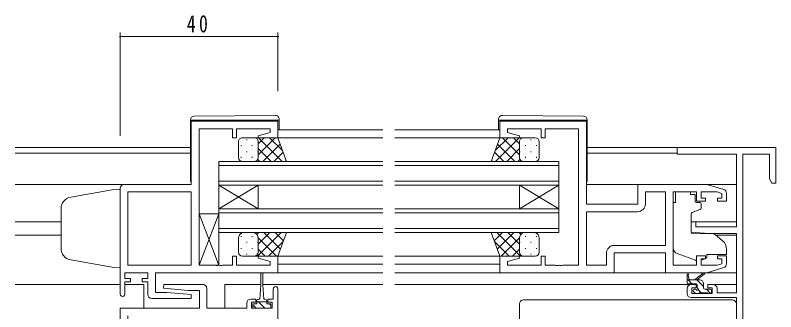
# Model space of a CAD drawing. Units: millimetres, scale not verified. Extents: x -567 to 567, y -403 to 403.
# Drawn here: x 244.4 to 437.3, y 84.9 to 160.1 of the extents above; entities that cross this region are included whole.
import ezdxf

# ---------------------------------------------------------------- set-up
doc = ezdxf.new("R2010")
doc.units = ezdxf.units.MM
doc.header["$LTSCALE"] = 2
for name, color, linetype, lineweight in [('0-3_YKK_11', 7, 'Continuous', 18), ('0-4_YKK_12', 2, 'Continuous', 18), ('0-6_YKK_13', 4, 'Continuous', 18), ('0-7_YKK_D', 6, 'Continuous', 18)]:
    doc.layers.add(name, color=color, linetype=linetype, lineweight=lineweight)
doc.styles.add('ＭＳ ゴシック', font='')
doc.styles.get('ＭＳ ゴシック').set_extended_font_data('MS Gothic')

msp = doc.modelspace()

# ---------------------------------------------------------------- linework, layer by layer
at = {"layer": '0-3_YKK_11'}
for p, q in [((289.024, 133.248), (311.024, 133.248)), ((289.024, 117.248), (289.024, 133.248)), ((311.024, 133.248), (311.024, 129.048)), ((367.274, 133.248), (389.274, 133.248)), ((389.274, 133.248), (389.274, 112.248)), ((299.524, 131.318), (291.024, 131.318)), ((291.024, 131.318), (291.024, 96.778)), ((377.774, 131.318), (369.204, 131.318)), ((387.274, 96.778), (387.274, 131.318)), ((311.024, 129.048), (306.064, 129.048)), ((412.274, 126.548), (437.274, 126.548)), ((412.274, 124.918), (412.274, 126.548)), ((437.274, 126.548), (437.274, 117.548)), ((427.274, 124.918), (412.274, 124.918)), ((427.274, 106.448), (427.274, 124.918)), ((435.644, 124.918), (428.904, 124.918)), ((428.904, 124.918), (428.904, 58.178)), ((271.024, 89.448), (271.024, 116.248)), ((272.024, 117.248), (289.024, 117.248)), ((402.274, 112.248), (402.274, 117.248)), ((402.274, 117.248), (419.774, 117.248)), ((419.774, 117.248), (424.061, 115.962)), ((272.954, 96.778), (272.954, 115.318)), ((272.954, 115.318), (289.024, 115.318)), ((289.024, 115.318), (289.024, 96.778)), ((289.024, 115.318), (289.024, 96.778)), ((409.344, 115.318), (409.344, 101.778)), ((409.344, 115.318), (409.344, 101.778)), ((411.274, 115.318), (411.274, 96.778)), ((422.379, 115.318), (418.374, 115.318)), ((389.274, 112.248), (402.274, 112.248)), ((389.274, 96.778), (389.274, 110.318)), ((389.274, 110.318), (402.204, 110.318)), ((416.974, 106.448), (427.274, 106.448)), ((427.274, 104.748), (420.274, 104.748)), ((427.274, 89.748), (427.274, 104.748)), ((409.344, 101.778), (396.344, 101.778)), ((306.064, 99.048), (311.024, 99.048)), ((311.024, 99.048), (311.024, 94.848)), ((396.274, 99.848), (396.274, 94.848)), ((409.274, 99.848), (396.274, 99.848)), ((409.274, 94.848), (409.274, 99.848)), ((289.024, 96.778), (272.954, 96.778)), ((369.204, 96.778), (377.774, 96.778)), ((418.374, 96.778), (422.379, 96.778)), ((278.024, 94.848), (272.224, 94.848)), ((272.224, 94.848), (272.224, 93.348)), ((278.024, 93.348), (278.024, 94.848)), ((279.954, 94.848), (279.954, 89.848)), ((311.024, 94.848), (279.954, 94.848)), ((396.274, 94.848), (367.274, 94.848)), ((419.774, 94.848), (409.274, 94.848)), ((424.061, 96.134), (419.774, 94.848)), ((276.624, 92.548), (276.624, 93.348)), ((276.624, 93.348), (278.024, 93.348)), ((278.024, 92.548), (276.624, 92.548)), ((278.024, 89.348), (278.024, 92.548)), ((282.004, 90.892), (282.046, 91.848)), ((288.217, 90.348), (282.004, 90.892)), ((282.046, 91.848), (292.024, 91.848)), ((293.024, 90.848), (293.024, 85.848)), ((311.024, 90.748), (311.024, 5.848)), ((414.774, 89.548), (414.774, 90.848)), ((420.074, 91.048), (420.074, 91.848)), ((420.074, 91.848), (421.374, 91.848)), ((421.174, 91.048), (420.074, 91.048)), ((421.174, 89.548), (421.174, 91.048)), ((279.954, 89.848), (282.831, 89.848)), ((282.831, 89.848), (289.044, 89.305)), ((289.044, 89.305), (289.002, 88.348)), ((415.974, 89.548), (421.174, 89.548)), ((289.002, 88.348), (279.024, 88.348)), ((303.124, 85.848), (303.124, 87.148)), ((427.274, 88.548), (415.774, 88.548)), ((427.274, 58.178), (427.274, 88.548)), ((271.024, 85.848), (291.094, 85.848)), ((293.024, 85.848), (303.124, 85.848))]:
    msp.add_line(p, q, dxfattribs=at)
for points in [[(369.204, 131.318), (369.204, 130.401), (372.303, 129.571), (372.235, 129.048), (367.274, 129.048), (367.274, 133.248)], [(306.064, 129.048), (305.995, 129.571), (309.094, 130.401), (309.094, 131.318), (300.524, 131.318), (300.524, 129.048), (299.524, 129.048), (299.524, 131.318)], [(387.274, 131.318), (378.774, 131.318), (378.774, 129.048), (377.774, 129.048), (377.774, 131.318)], [(437.274, 117.548), (436.274, 117.548), (435.644, 118.639), (435.644, 124.918)], [(404.204, 112.318), (404.204, 115.318), (409.344, 115.318)], [(418.374, 115.318), (418.374, 113.748), (419.474, 113.748), (419.474, 112.948), (417.174, 112.948), (417.174, 115.318), (411.274, 115.318)], [(424.774, 115.004), (424.774, 112.948), (422.474, 112.948), (422.474, 113.748), (423.574, 113.748), (423.574, 114.96), (422.379, 115.318)], [(420.274, 104.748), (415.774, 105.142), (415.774, 107.748), (416.974, 107.748), (416.974, 106.448)], [(299.524, 96.778), (299.524, 99.048), (300.524, 99.048), (300.524, 96.778), (309.094, 96.778), (309.094, 97.695), (305.995, 98.526), (306.064, 99.048)], [(367.274, 94.848), (367.274, 99.048), (372.235, 99.048), (372.303, 98.526), (369.204, 97.695), (369.204, 96.778)], [(377.774, 96.778), (377.774, 99.048), (378.774, 99.048), (378.774, 96.778), (381.316, 96.778), (381.499, 96.658), (382.049, 96.658), (382.232, 96.778), (382.316, 96.778), (382.499, 96.658), (383.049, 96.658), (383.232, 96.778), (387.274, 96.778)], [(394.344, 99.778), (394.344, 96.778), (389.274, 96.778)], [(411.274, 96.778), (417.174, 96.778), (417.174, 99.148), (419.474, 99.148), (419.474, 98.348), (418.374, 98.348), (418.374, 96.778)], [(422.379, 96.778), (423.574, 97.137), (423.574, 98.348), (422.474, 98.348), (422.474, 99.148), (424.774, 99.148), (424.774, 97.092)], [(291.024, 96.778), (295.066, 96.778), (295.249, 96.658), (295.799, 96.658), (295.982, 96.778), (296.066, 96.778), (296.249, 96.658), (296.799, 96.658), (296.982, 96.778), (299.524, 96.778)], [(272.224, 93.348), (273.624, 93.348), (273.624, 92.548), (272.224, 92.548), (272.224, 89.448)], [(304.124, 88.148), (305.424, 88.148), (305.424, 87.348), (304.324, 87.348), (304.324, 85.848), (309.524, 85.848), (309.524, 87.348), (308.424, 87.348), (308.424, 88.148), (309.824, 88.148), (309.824, 90.748)], [(415.774, 91.848), (417.074, 91.848), (417.074, 91.048), (415.974, 91.048), (415.974, 89.548)], [(422.374, 90.848), (422.374, 89.748), (427.274, 89.748)], [(291.094, 85.848), (291.094, 90.348), (288.217, 90.348)], [(272.954, 83.918), (272.954, 83.001), (276.053, 82.171), (275.985, 81.648), (271.024, 81.648), (271.024, 85.848)]]:
    msp.add_lwpolyline(points, dxfattribs=at)
for centre, radius, start, end in [((272.024, 116.248), 1, 90.00001, 179.99999), ((423.774, 115.004), 1, 359.99996, 73.30074), ((402.204, 112.318), 2, 270.00001, 359.99999), ((396.344, 99.778), 2, 90.00001, 179.99999), ((423.774, 97.092), 1, 286.69926, 0.00004), ((292.024, 90.848), 1, 0.00001, 89.99999), ((310.424, 90.748), 0.6, 359.99999, 180.00001), ((415.774, 90.848), 1, 90.00001, 179.99999), ((421.374, 90.848), 1, 0.00001, 89.99999), ((271.624, 89.448), 0.6, 179.99999, 0.00001), ((279.024, 89.348), 1, 180.00001, 269.99999), ((415.774, 89.548), 1, 180.00001, 269.99999), ((304.124, 87.148), 1, 90.00001, 179.99999)]:
    msp.add_arc(centre, radius, start, end, dxfattribs=at)
at = {"layer": '0-4_YKK_12'}
for p, q in [((337.649, 131.049), (311.024, 131.048)), ((367.274, 131.049), (340.649, 131.049)), ((337.649, 129.048), (311.024, 129.048)), ((368.363, 129.048), (340.649, 129.048)), ((288.824, 126.548), (244.399, 126.548)), ((412.574, 126.548), (389.474, 126.548)), ((288.824, 125.148), (244.399, 125.148)), ((412.274, 125.148), (389.474, 125.148)), ((296.024, 123.048), (296.024, 117.048)), ((337.649, 123.048), (296.024, 123.048)), ((296.024, 122.048), (337.649, 122.048)), ((382.274, 123.048), (340.649, 123.048)), ((340.649, 122.048), (382.274, 122.048)), ((382.274, 117.048), (382.274, 123.048)), ((337.649, 118.048), (296.024, 118.048)), ((382.274, 118.048), (340.649, 118.048)), ((272.024, 117.248), (244.399, 117.248)), ((296.024, 117.048), (306.024, 111.048)), ((296.024, 117.048), (337.649, 117.048)), ((306.024, 117.048), (306.024, 111.048)), ((340.649, 117.048), (382.274, 117.048)), ((372.274, 117.048), (372.274, 111.048)), ((382.274, 111.048), (372.274, 117.048)), ((382.274, 117.048), (372.274, 111.048)), ((382.274, 117.048), (382.274, 111.048)), ((402.774, 117.248), (389.274, 117.248)), ((427.274, 117.248), (419.701, 117.248)), ((296.024, 111.048), (296.024, 105.048)), ((337.649, 111.048), (296.024, 111.048)), ((296.024, 110.048), (337.649, 110.048)), ((382.274, 111.048), (340.649, 111.048)), ((340.649, 110.048), (382.274, 110.048)), ((382.274, 105.048), (382.274, 111.048)), ((256.024, 107.748), (244.399, 107.748)), ((427.274, 107.748), (415.774, 107.748)), ((256.024, 104.348), (244.399, 104.348)), ((337.649, 106.048), (296.024, 106.048)), ((296.024, 105.048), (337.649, 105.048)), ((382.274, 106.048), (340.649, 106.048)), ((340.649, 105.048), (382.274, 105.048)), ((427.274, 104.348), (422.151, 104.348)), ((311.024, 99.049), (337.649, 99.049)), ((367.774, 99.048), (340.649, 99.049)), ((311.024, 97.049), (337.649, 97.049)), ((367.274, 97.048), (340.649, 97.049)), ((310.524, 94.848), (337.649, 94.848)), ((367.774, 94.848), (340.649, 94.848)), ((271.024, 91.848), (244.399, 91.848)), ((277.024, 91.848), (272.224, 91.848)), ((277.024, 91.848), (277.024, 85.848)), ((297.524, 91.848), (297.524, 85.848)), ((306.674, 91.848), (297.524, 91.848)), ((337.649, 91.848), (307.174, 91.848)), ((415.774, 91.848), (340.649, 91.848)), ((427.274, 91.848), (421.374, 91.848))]:
    msp.add_line(p, q, dxfattribs=at)
msp.add_lwpolyline([(296.024, 117.048), (296.024, 111.048), (306.024, 117.048)], dxfattribs=at)
at = {"layer": '0-6_YKK_13'}
for p, q in [((288.824, 133.557), (288.824, 133.548)), ((288.824, 133.548), (288.824, 133.248)), ((288.824, 133.548), (289.32, 133.548)), ((288.824, 118.248), (288.824, 133.248)), ((289.32, 133.548), (310.82, 133.548)), ((310.315, 134.736), (289.815, 134.557)), ((310.82, 133.548), (311.324, 133.548)), ((311.324, 133.548), (311.324, 133.736)), ((311.324, 133.248), (311.324, 133.548)), ((311.324, 133.248), (311.324, 131.048)), ((366.974, 133.548), (366.974, 133.736)), ((366.974, 133.248), (366.974, 133.548)), ((367.478, 133.548), (366.974, 133.548)), ((366.974, 133.248), (366.974, 131.048)), ((388.978, 133.548), (367.478, 133.548)), ((367.983, 134.736), (388.483, 134.557)), ((389.474, 133.548), (388.978, 133.548)), ((389.474, 133.557), (389.474, 133.548)), ((389.474, 133.548), (389.474, 133.248)), ((389.474, 118.248), (389.474, 133.248)), ((301.024, 124.048), (301.024, 128.048)), ((302.024, 129.048), (305.024, 129.048)), ((303.104, 128.628), (303.104, 128.428)), ((311.024, 129.048), (305.024, 129.048)), ((306.024, 127.555), (307.517, 129.048)), ((306.024, 124.727), (310.345, 129.048)), ((306.024, 128.048), (306.024, 124.048)), ((306.024, 128.048), (306.024, 124.448)), ((312.097, 123.048), (306.097, 129.048)), ((307.174, 123.048), (311.59, 127.464)), ((312.19, 125.784), (308.925, 129.048)), ((313.167, 123.048), (311.024, 129.048)), ((365.131, 123.048), (367.274, 129.048)), ((366.108, 125.784), (369.373, 129.048)), ((366.201, 123.048), (372.201, 129.048)), ((371.124, 123.048), (366.708, 127.464)), ((367.274, 129.048), (373.274, 129.048)), ((372.274, 124.727), (367.953, 129.048)), ((372.274, 127.555), (370.781, 129.048)), ((372.274, 128.048), (372.274, 124.048)), ((376.274, 129.048), (373.274, 129.048)), ((375.194, 128.628), (375.194, 128.428)), ((377.274, 124.048), (377.274, 128.048)), ((301.689, 127.213), (301.689, 127.013)), ((303.104, 125.598), (303.104, 125.398)), ((304.519, 127.213), (304.519, 127.013)), ((305.934, 125.598), (305.934, 125.398)), ((309.269, 123.048), (306.024, 126.293)), ((310.002, 123.048), (312.334, 125.38)), ((368.296, 123.048), (365.964, 125.38)), ((369.029, 123.048), (372.274, 126.293)), ((372.364, 125.598), (372.364, 125.398)), ((373.779, 127.213), (373.779, 127.013)), ((375.194, 125.598), (375.194, 125.398)), ((376.609, 127.213), (376.609, 127.013)), ((301.689, 124.183), (301.689, 123.983)), ((304.519, 124.183), (304.519, 123.983)), ((306.44, 123.048), (305.908, 123.581)), ((371.858, 123.048), (372.39, 123.581)), ((373.779, 124.183), (373.779, 123.983)), ((376.609, 124.183), (376.609, 123.983)), ((305.024, 123.048), (302.024, 123.048)), ((305.024, 123.048), (313.167, 123.048)), ((312.831, 123.048), (313.078, 123.296)), ((373.274, 123.048), (365.131, 123.048)), ((365.468, 123.048), (365.22, 123.296)), ((373.274, 123.048), (376.274, 123.048)), ((269.024, 115.878), (258.503, 114.023)), ((271.024, 115.948), (269.024, 115.878)), ((271.024, 115.948), (271.024, 96.148)), ((411.874, 115.318), (411.874, 114.648)), ((415.674, 115.318), (411.874, 115.318)), ((411.874, 113.648), (411.874, 114.648)), ((415.674, 115.318), (415.674, 114.648)), ((415.674, 114.648), (416.844, 114.648)), ((416.844, 113.648), (416.844, 114.648)), ((411.874, 112.648), (411.274, 112.648)), ((411.274, 101.093), (411.274, 112.648)), ((411.874, 112.648), (411.874, 113.648)), ((416.844, 113.648), (416.844, 112.948)), ((417.144, 112.648), (418.074, 112.648)), ((418.374, 112.348), (418.374, 111.298)), ((256.024, 111.069), (256.024, 100.892)), ((418.045, 110.829), (416.045, 110.1)), ((291.024, 96.778), (291.024, 109.778)), ((296.024, 109.778), (291.024, 96.778)), ((296.024, 96.778), (291.024, 109.778)), ((291.024, 109.778), (296.024, 109.778)), ((296.024, 109.778), (296.024, 96.778)), ((415.774, 109.652), (415.774, 105.046)), ((305.024, 105.048), (302.024, 105.048)), ((305.024, 105.048), (313.167, 105.048)), ((305.678, 104.582), (306.144, 105.048)), ((305.801, 99.048), (311.801, 105.048)), ((306.024, 102.1), (308.973, 105.048)), ((311.668, 100.85), (307.47, 105.048)), ((312.412, 102.934), (310.298, 105.048)), ((313.167, 105.048), (311.024, 99.048)), ((313.156, 105.019), (313.126, 105.048)), ((365.131, 105.048), (367.274, 99.048)), ((373.274, 105.048), (365.131, 105.048)), ((365.142, 105.018), (365.172, 105.048)), ((365.886, 102.934), (368, 105.048)), ((372.497, 99.048), (366.497, 105.048)), ((366.63, 100.85), (370.828, 105.048)), ((372.274, 102.1), (369.325, 105.048)), ((372.62, 104.582), (372.154, 105.048)), ((373.274, 105.048), (376.274, 105.048)), ((415.991, 104.746), (421.377, 104.699)), ((422.011, 104.465), (423.702, 103.046)), ((301.024, 103.548), (301.024, 100.048)), ((301.689, 103.913), (301.689, 104.113)), ((303.104, 102.498), (303.104, 102.698)), ((304.519, 103.913), (304.519, 104.113)), ((305.934, 102.498), (305.934, 102.698)), ((310.641, 99.048), (306.024, 103.665)), ((306.024, 100.048), (306.024, 103.548)), ((306.024, 100.048), (306.024, 103.148)), ((308.63, 99.048), (312.354, 102.773)), ((369.669, 99.048), (365.944, 102.773)), ((367.657, 99.048), (372.274, 103.665)), ((372.274, 100.048), (372.274, 103.548)), ((372.364, 102.498), (372.364, 102.698)), ((373.779, 103.913), (373.779, 104.113)), ((375.194, 102.498), (375.194, 102.698)), ((376.609, 103.913), (376.609, 104.113)), ((377.274, 103.548), (377.274, 100.048)), ((301.689, 100.883), (301.689, 101.083)), ((304.519, 100.883), (304.519, 101.083)), ((307.813, 99.048), (306.024, 100.837)), ((370.485, 99.048), (372.274, 100.837)), ((373.779, 100.883), (373.779, 101.083)), ((376.609, 100.883), (376.609, 101.083)), ((424.774, 100.748), (424.774, 99.448)), ((302.024, 99.048), (305.024, 99.048)), ((303.104, 99.468), (303.104, 99.668)), ((311.024, 99.048), (305.024, 99.048)), ((305.934, 99.634), (305.934, 99.668)), ((367.274, 99.048), (373.274, 99.048)), ((372.364, 99.634), (372.364, 99.668)), ((376.274, 99.048), (373.274, 99.048)), ((375.194, 99.468), (375.194, 99.668)), ((416.902, 98.008), (412.265, 99.682)), ((418.468, 98.042), (419.774, 98.651)), ((419.774, 99.448), (419.774, 99.148)), ((424.774, 99.448), (419.774, 99.448)), ((419.774, 99.148), (419.774, 98.651)), ((269.024, 96.218), (258.503, 98.073)), ((296.024, 96.778), (291.024, 96.778)), ((271.024, 96.148), (269.024, 96.218)), ((306.674, 91.648), (306.674, 94.598)), ((307.174, 94.598), (307.174, 91.648)), ((409.774, 94.848), (395.774, 94.848)), ((416.674, 93.048), (418.892, 94.731)), ((419.701, 94.848), (427.274, 94.848)), ((414.774, 92.348), (414.774, 94.348)), ((417.974, 93.048), (414.774, 93.048)), ((416.016, 92.048), (415.016, 93.048)), ((415.074, 94.175), (415.273, 93.048)), ((418.974, 91.336), (417.262, 93.048)), ((417.274, 93.048), (419.093, 94.449)), ((306.674, 91.648), (306.424, 88.148)), ((307.174, 91.648), (307.424, 88.148)), ((417.074, 92.048), (415.074, 92.048)), ((417.374, 91.109), (417.374, 91.748)), ((418.974, 90.948), (418.974, 92.048)), ((416.862, 89.636), (416.362, 90.136)), ((416.574, 90.648), (416.913, 90.648)), ((417.674, 89.548), (417.074, 89.548)), ((418.316, 89.748), (417.571, 90.494)), ((419.974, 89.748), (417.874, 89.748)), ((419.274, 90.648), (420.674, 90.648)), ((420.751, 89.558), (419.662, 90.648)), ((420.674, 89.548), (420.174, 89.548)), ((420.974, 90.348), (420.974, 89.848)), ((304.624, 85.848), (304.624, 86.948)), ((304.624, 86.948), (305.674, 86.948)), ((305.674, 87.748), (305.674, 86.948)), ((305.674, 87.448), (308.174, 87.448)), ((306.424, 88.148), (306.074, 88.148)), ((306.924, 86.642), (306.118, 87.448)), ((307.774, 88.148), (307.424, 88.148)), ((308.174, 86.948), (308.174, 87.748)), ((308.174, 86.948), (309.224, 86.948)), ((309.224, 86.588), (308.863, 86.948)), ((309.224, 86.948), (309.224, 85.848)), ((372.274, 63.448), (372.274, 86.948)), ((426.274, 87.948), (373.274, 87.948)), ((427.274, 63.448), (427.274, 86.948)), ((305.473, 85.848), (304.624, 86.697)), ((309.224, 85.848), (304.624, 85.848)), ((307.718, 85.848), (306.924, 86.642))]:
    msp.add_line(p, q, dxfattribs=at)
for centre, radius, start, end in [((289.824, 133.557), 1, 90.5, 180), ((310.324, 133.736), 1, 0, 90.5), ((367.974, 133.736), 1, 89.5, 180), ((388.474, 133.557), 1, 0, 89.5), ((302.024, 128.048), 1, 89.9999, 179.9999), ((305.024, 128.048), 1, 359.9999, 89.9999), ((373.274, 128.048), 1, 90.0001, 180.0001), ((376.274, 128.048), 1, 0.0001, 90.0001), ((302.024, 124.048), 1, 179.9999, 269.9999), ((305.024, 124.048), 1, 269.9999, 359.9999), ((373.274, 124.048), 1, 180.0001, 270.0001), ((376.274, 124.048), 1, 270.0001, 0.0001), ((289.324, 118.248), 0.5, 180, 233.13017), ((388.974, 118.248), 0.5, 306.86983, 0), ((259.024, 111.069), 3, 100, 180), ((417.144, 112.948), 0.3, 180, 270), ((418.074, 112.348), 0.3, 0, 90), ((416.274, 109.652), 0.5, 110, 180), ((417.874, 111.298), 0.5, 290, 0), ((302.556, 103.61), 1.534, 110.30881, 182.3117), ((304.492, 103.61), 1.534, 357.68843, 69.69136), ((373.806, 103.61), 1.534, 110.30864, 182.31157), ((375.742, 103.61), 1.534, 357.6883, 69.69119), ((416.074, 105.046), 0.3, 180, 269.5), ((421.368, 103.699), 1, 50, 89.5), ((421.774, 100.748), 3, 0, 50), ((259.024, 101.028), 3, 180, 260), ((412.774, 101.093), 1.5, 180, 250.14674), ((302.024, 100.048), 1, 180.0001, 270.0001), ((305.024, 100.048), 1, 270.0001, 0.0001), ((373.274, 100.048), 1, 179.9999, 269.9999), ((376.274, 100.048), 1, 269.9999, 359.9999), ((417.242, 98.948), 1, 250.14674, 266.11316), ((418.045, 98.948), 1, 289.20296, 295), ((306.924, 94.598), 0.25, 0, 180), ((414.974, 94.348), 0.2, 300, 180), ((419.074, 94.648), 0.2, 275.58288, 155.58289), ((417.974, 92.048), 1, 0, 90), ((415.074, 92.348), 0.3, 180, 270), ((417.074, 91.748), 0.3, 0, 90), ((417.374, 90.648), 0.25, 213.05573, 56.94427), ((417.674, 91.109), 0.3, 180, 236.94427), ((419.274, 90.948), 0.3, 180, 270), ((416.574, 90.348), 0.3, 90, 225), ((417.074, 89.848), 0.3, 225, 270), ((416.913, 90.348), 0.3, 33.05573, 90), ((417.674, 89.748), 0.2, 270, 0), ((420.174, 89.748), 0.2, 180, 270), ((420.674, 90.348), 0.3, 0, 90), ((420.674, 89.848), 0.3, 270, 0), ((306.074, 87.748), 0.4, 90, 180), ((307.774, 87.748), 0.4, 0, 90), ((373.274, 86.948), 1, 90, 180), ((426.274, 86.948), 1, 0, 90)]:
    msp.add_arc(centre, radius, start, end, dxfattribs=at)
at = {"layer": '0-7_YKK_D'}
for p, q in [((271.024, 129.501), (271.024, 155.698)), ((311.024, 154.698), (271.024, 154.698)), ((311.024, 140.829), (311.024, 155.698))]:
    msp.add_line(p, q, dxfattribs=at)
for centre, start, end in [((271.024, 154.698), 0, 180), ((271.024, 154.698), 180, 0), ((311.024, 154.698), 0, 180), ((311.024, 154.698), 180, 0)]:
    msp.add_arc(centre, 0.106, start, end, dxfattribs=at)

# ---------------------------------------------------------------- texts
at = {"layer": '0-7_YKK_D', "color": 7, "insert": (287.93, 155.698), "char_height": 4.399, "attachment_point": 7, "style": 'ＭＳ ゴシック'}
msp.add_mtext('\\T1.37;\\W0.75;40', dxfattribs=at)

doc.saveas('drawing.dxf')
